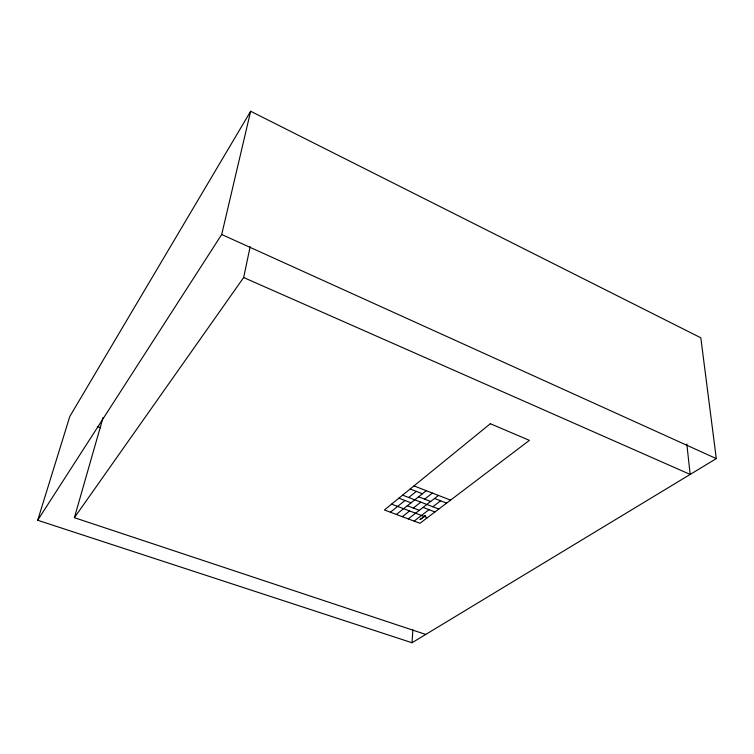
<?xml version="1.0" encoding="UTF-8"?>
<svg xmlns="http://www.w3.org/2000/svg" width="754" height="754" viewBox="0 0 754 754"><rect width="100%" height="100%" fill="white"/><g stroke="black" fill="none" stroke-linecap="round" stroke-linejoin="round"><path stroke-width="1.13" d="M412.023 642.747L716.3 458.611L700.815 337.801L250.648 111.253L69.811 416.453L37.7 520.26L412.023 642.747L412.862 629.854M425.756 634.434L74.382 517.687L243.655 277.529L250.158 246.662M37.7 520.26L221.704 234.494L250.648 111.253M74.382 517.687L103.091 417.471M390.421 512.211L404.983 500.496M408.715 497.499L416.293 491.401M396.387 514.454L426.283 490.694M402.325 516.679L409.62 510.958M413.324 508.045L420.836 502.145M424.653 499.148L432.4 493.069M408.234 518.903L438.479 495.435M414.125 521.108L429.026 509.676M432.843 506.754L440.6 500.807M97.398 426.566L100.706 427.782M391.59 504.134L424.182 516.462M424.455 516.565L427.405 517.687M407.32 505.764L419.299 510.317M398.894 498.177L411.034 502.814M423.06 507.404L434.964 511.947M402.608 495.152L438.809 509.035M418.583 496.811L430.694 501.476M410.148 489.016L422.41 493.766M434.568 498.469L446.604 503.125M413.974 485.906L450.562 500.128M243.655 277.529L690.155 474.426L686.828 444.031M221.704 234.494L716.3 458.611M490.336 423.72L384.417 509.968L419.978 523.304L529.412 440.364L490.336 423.72M425.548 515.425L420.138 519.553L425.548 515.425"/></g></svg>
